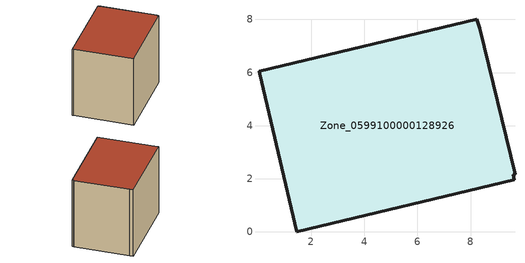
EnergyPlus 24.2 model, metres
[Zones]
Zone_0599100000128926
 floor ground (C_G): 8.24,8.01 8.36,7.67 9.68,2.18 9.6,2.16 9.64,1.97 1.46,0 0.06,5.95 0.04,6.05 z0
 wall outside (C_F): 0.04,6.05 0.06,5.95 1.46,0 9.64,1.97 9.6,2.16 9.68,2.18 8.36,7.67 8.24,8.01 0.04,6.05 z0:7.43
 roof outside (C_R): 8.36,7.67 8.24,8.01 0.04,6.05 0.06,5.95 1.46,0 9.64,1.97 9.6,2.16 9.68,2.18 z7.43
[BUILDING]
Pand.0599100000128926: North Axis=0; Terrain=City; Loads Convergence Tolerance Value=0.04; Temperature Convergence Tolerance Value=0.4; Solar Distribution=FullExterior; Maximum Number of Warmup Days=25; Minimum Number of Warmup Days=1
[Site:Location]
Rotterdam.The.Hague.AP_ZH_NLD Design_Conditions: Latitude=51.96; Longitude=4.45; Time Zone=1; Elevation=-4.5
[SITE:GROUNDTEMPERATURE:BUILDINGSURFACE]
18, 18, 18, 18, 18, 18, 18, 18, 18, 18, 18, 18
[MATERIAL] Thermal Absorptance=0.9; Solar Absorptance=0.7; Visible Absorptance=0.7
Name | Roughness | Thickness | Conductivity | Density | Specific Heat
G.TI.1965-1974 | MediumSmooth | 0.15 | 0.882353 | 540 | 1210
F.TI.1965-1974 | Rough | 0.3 | 0.697674 | 1920 | 840
R.TI.1965-1974 | MediumRough | 0.2 | 0.232558 | 1500 | 1000
[CONSTRUCTION]
C_G: G.TI.1965-1974
C_F: F.TI.1965-1974
C_R: R.TI.1965-1974
[ZONE]
Zone_0599100000128926: Type=1; Multiplier=1; Ceiling Height=Autocalculate; Volume=Autocalculate; Floor Area=autocalculate; Part of Total Floor Area=Yes
[ZONEINFILTRATION:DESIGNFLOWRATE]
Infil_Zone_0599100000128926: Zone or ZoneList or Space or SpaceList=Zone_0599100000128926; Schedule=AlwaysOn; Design Flow Rate Calculation Method=Flow/Area; Flow Rate per Floor Area=0.003; Constant Term Coefficient=1; Temperature Term Coefficient=0; Velocity Term Coefficient=0; Velocity Squared Term Coefficient=0
[HVACTEMPLATE:ZONE:IDEALLOADSAIRSYSTEM]
Zone_0599100000128926: Maximum Heating Supply Air Temperature=50; Minimum Cooling Supply Air Temperature=13; Maximum Heating Supply Air Humidity Ratio=0.0156; Minimum Cooling Supply Air Humidity Ratio=0.0077; Heating Limit=NoLimit; Cooling Limit=NoLimit; Dehumidification Control Type=ConstantSensibleHeatRatio; Cooling Sensible Heat Ratio=0.7; Dehumidification Setpoint=60; Humidification Control Type=None; Humidification Setpoint=30; Outdoor Air Method=None; Outdoor Air Flow Rate per Person=0.00944; Outdoor Air Flow Rate per Zone Floor Area=0; Outdoor Air Flow Rate per Zone=0; Demand Controlled Ventilation Type=None; Outdoor Air Economizer Type=NoEconomizer; Heat Recovery Type=None; Sensible Heat Recovery Effectiveness=0.7; Latent Heat Recovery Effectiveness=0.65
[ZONECONTROL:THERMOSTAT]
ThermostatControl_Zone_0599100000128926: Zone or ZoneList=Zone_0599100000128926; Control Type Schedule=DualSetpointControlType; Control 1=Thermostat_Zone_0599100000128926; Temperature Difference Between Cutout And Setpoint=0
[THERMOSTATSETPOINT:DUALSETPOINT]
Thermostat_Zone_0599100000128926: Heating Setpoint Temperature Schedule=HeatingSetpoint_Zone_0599100000128926; Cooling Setpoint Temperature Schedule=CoolingSetpoint_Zone_0599100000128926
[SCHEDULE:COMPACT]
HeatingSetpoint_Zone_0599100000128926: Through: 12/31, For: AllDays, Until: 24:00, 21
CoolingSetpoint_Zone_0599100000128926: Through: 12/31, For: AllDays, Until: 24:00, 24
DualSetpointControlType: Through: 12/31, For: AllDays, Until: 24:00, 4
AlwaysOn: Through: 12/31, For: AllDays, Until: 24:00, 1
